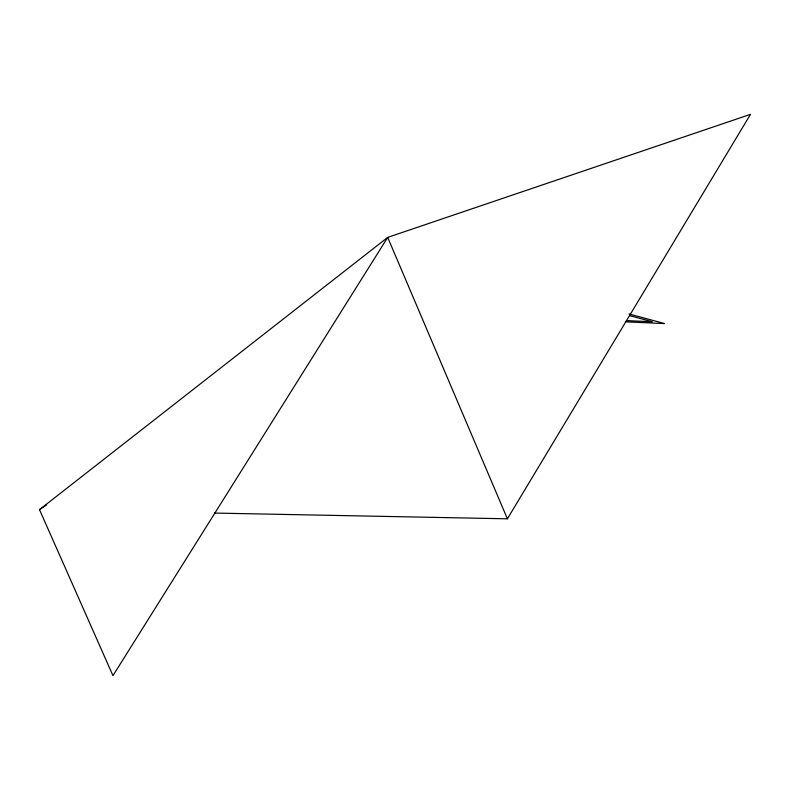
<?xml version="1.0" encoding="UTF-8"?>
<svg xmlns="http://www.w3.org/2000/svg" width="790" height="790" viewBox="0 0 790 790"><rect width="100%" height="100%" fill="white"/><g stroke="black" fill="none" stroke-linecap="round" stroke-linejoin="round"><path stroke-width="1.19" d="M507.397 518.813L750.5 114.343L387.702 237.385L39.5 509.639L112.96 675.657L387.702 237.385L507.397 518.813L214.347 513.065M39.5 509.639L46.63 504.84M626.45 320.602L652.333 321.757L629.749 315.654M625.325 321.836L664.667 323.584L628.958 313.946"/></g></svg>
